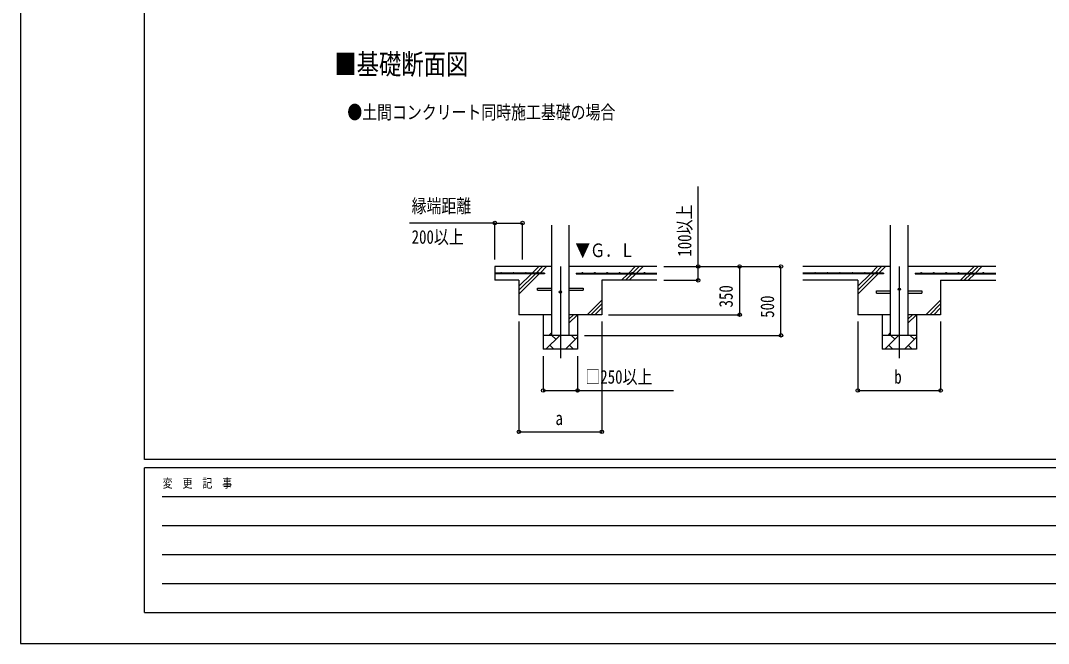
# Model space of a CAD drawing. Units: millimetres, scale not verified. Extents: x -12615 to 12615, y -8910 to 8910.
# Drawn here: x -12615 to -5160, y -8910 to -4391 of the extents above; entities that cross this region are included whole.
import ezdxf
from ezdxf.enums import TextEntityAlignment as Align

# ---------------------------------------------------------------- set-up
doc = ezdxf.new("R2010")
doc.units = ezdxf.units.MM
doc.header["$LTSCALE"] = 40
for name, color, linetype in [('0-2_USER1', 3, 'Continuous'), ('0-3_YKK_12', 2, 'Continuous'), ('0-4_YKK_13', 4, 'Continuous'), ('0-5_YKK_A1', 4, 'Continuous'), ('0-6_YKK_D', 6, 'Continuous'), ('0-7_YKK_ZWAK', 7, 'Continuous')]:
    doc.layers.add(name, color=color, linetype=linetype)
doc.styles.add('ＭＳ ゴシック', font='')
doc.styles.get('ＭＳ ゴシック').set_extended_font_data('MS Gothic')

msp = doc.modelspace()

# ---------------------------------------------------------------- linework, layer by layer
at = {"layer": '0-3_YKK_12'}
for p, q in [((-8699.94, -6175), (-8699.94, -6840.95)), ((-6241.94, -6175), (-6241.94, -6840.95))]:
    msp.add_line(p, q, dxfattribs=at)
at = {"layer": '0-4_YKK_13'}
for p, q in [((-8864.94, -6332), (-8762.44, -6332)), ((-8864.94, -6348), (-8864.94, -6332)), ((-8637.44, -6332), (-8534.94, -6332)), ((-8534.94, -6332), (-8534.94, -6348)), ((-8864.94, -6348), (-8762.44, -6348)), ((-8637.44, -6348), (-8534.94, -6348)), ((-6406.94, -6352), (-6304.44, -6352)), ((-6406.94, -6368), (-6406.94, -6352)), ((-6406.94, -6368), (-6304.44, -6368)), ((-6179.44, -6352), (-6076.94, -6352)), ((-6179.44, -6368), (-6076.94, -6368)), ((-6076.94, -6352), (-6076.94, -6368))]:
    msp.add_line(p, q, dxfattribs=at)
for centre in [(-6241.94, -6340), (-8699.94, -6360)]:
    msp.add_circle(centre, 8, dxfattribs=at)
at = {"layer": '0-5_YKK_A1'}
for p, q in [((-8762.44, -6675), (-8762.44, -5875)), ((-8637.44, -5875), (-8637.44, -6675)), ((-6304.44, -6675), (-6304.44, -5875)), ((-6179.44, -5875), (-6179.44, -6675)), ((-8762.44, -6175), (-9174.94, -6175)), ((-9174.94, -6175), (-9174.94, -6275)), ((-8904.01, -6222.5), (-8856.51, -6175)), ((-8875.72, -6222.5), (-8828.22, -6175)), ((-8847.44, -6222.5), (-8799.94, -6175)), ((-7999.94, -6175), (-8637.44, -6175)), ((-8204.01, -6222.5), (-8156.51, -6175)), ((-8175.72, -6222.5), (-8128.22, -6175)), ((-8147.44, -6222.5), (-8099.94, -6175)), ((-6304.44, -6175), (-6941.94, -6175)), ((-6446.01, -6222.5), (-6398.51, -6175)), ((-6417.72, -6222.5), (-6370.22, -6175)), ((-6389.44, -6222.5), (-6341.94, -6175)), ((-5541.94, -6175), (-6179.44, -6175)), ((-5746.01, -6222.5), (-5698.51, -6175)), ((-5717.72, -6222.5), (-5670.22, -6175)), ((-5689.44, -6222.5), (-5641.94, -6175)), ((-8814.94, -6222.5), (-9174.94, -6222.5)), ((-8814.94, -6227.5), (-9174.94, -6227.5)), ((-8999.94, -6375), (-8852.44, -6227.5)), ((-8999.94, -6318.43), (-8909.01, -6227.5)), ((-8999.94, -6346.72), (-8880.72, -6227.5)), ((-8814.94, -6222.5), (-8814.94, -6227.5)), ((-8584.94, -6222.5), (-7999.94, -6222.5)), ((-8584.94, -6222.5), (-8584.94, -6227.5)), ((-8584.94, -6227.5), (-7999.94, -6227.5)), ((-8256.51, -6275), (-8209.01, -6227.5)), ((-8228.22, -6275), (-8180.72, -6227.5)), ((-8199.94, -6275), (-8152.44, -6227.5)), ((-6356.94, -6222.5), (-6941.94, -6222.5)), ((-6356.94, -6227.5), (-6941.94, -6227.5)), ((-6541.94, -6375), (-6394.44, -6227.5)), ((-6541.94, -6318.43), (-6451.01, -6227.5)), ((-6541.94, -6346.72), (-6422.72, -6227.5)), ((-6356.94, -6222.5), (-6356.94, -6227.5)), ((-6126.94, -6222.5), (-5541.94, -6222.5)), ((-6126.94, -6222.5), (-6126.94, -6227.5)), ((-6126.94, -6227.5), (-5541.94, -6227.5)), ((-5798.51, -6275), (-5751.01, -6227.5)), ((-5770.22, -6275), (-5722.72, -6227.5)), ((-5741.94, -6275), (-5694.44, -6227.5)), ((-8999.94, -6275), (-9174.94, -6275)), ((-8999.94, -6275), (-8999.94, -6525)), ((-7999.94, -6275), (-8399.94, -6275)), ((-8399.94, -6275), (-8399.94, -6525)), ((-6541.94, -6275), (-6941.94, -6275)), ((-6541.94, -6275), (-6541.94, -6525)), ((-5941.94, -6275), (-5941.94, -6525)), ((-5941.94, -6275), (-5541.94, -6275)), ((-8506.51, -6525), (-8399.94, -6418.43)), ((-8478.22, -6525), (-8399.94, -6446.72)), ((-8449.94, -6525), (-8399.94, -6475)), ((-6048.51, -6525), (-5941.94, -6418.43)), ((-6020.22, -6525), (-5941.94, -6446.72)), ((-5991.94, -6525), (-5941.94, -6475)), ((-8762.44, -6525), (-8999.94, -6525)), ((-8824.94, -6525), (-8824.94, -6775)), ((-8637.44, -6586.67), (-8575.77, -6525)), ((-8637.44, -6558.38), (-8604.06, -6525)), ((-8399.94, -6525), (-8637.44, -6525)), ((-8574.94, -6525), (-8574.94, -6775)), ((-6304.44, -6525), (-6541.94, -6525)), ((-6366.94, -6525), (-6366.94, -6775)), ((-6179.44, -6586.67), (-6117.77, -6525)), ((-6179.44, -6558.38), (-6146.06, -6525)), ((-5941.94, -6525), (-6179.44, -6525)), ((-6116.94, -6525), (-6116.94, -6775)), ((-8574.94, -6675), (-8824.94, -6675)), ((-8804.2, -6775), (-8704.2, -6675)), ((-8782.34, -6675), (-8762.44, -6655.1)), ((-8732.76, -6703.55), (-8761.31, -6675)), ((-8662.78, -6775), (-8574.94, -6687.16)), ((-8591.34, -6703.55), (-8619.89, -6675)), ((-6116.94, -6675), (-6366.94, -6675)), ((-6346.2, -6775), (-6246.2, -6675)), ((-6324.34, -6675), (-6304.44, -6655.1)), ((-6274.76, -6703.55), (-6303.31, -6675)), ((-6204.78, -6775), (-6116.94, -6687.16)), ((-6133.34, -6703.55), (-6161.89, -6675)), ((-8574.94, -6775), (-8824.94, -6775)), ((-8775.65, -6746.45), (-8747.1, -6775)), ((-8634.23, -6746.45), (-8605.68, -6775)), ((-6116.94, -6775), (-6366.94, -6775)), ((-6317.65, -6746.45), (-6289.1, -6775)), ((-6176.23, -6746.45), (-6147.68, -6775))]:
    msp.add_line(p, q, dxfattribs=at)
for centre in [(-9129.94, -6220), (-9039.94, -6220), (-8949.94, -6220), (-8859.94, -6220), (-8539.94, -6220), (-8449.94, -6220), (-8359.94, -6220), (-8269.94, -6220), (-8179.94, -6220), (-8089.94, -6220), (-6851.94, -6220), (-6761.94, -6220), (-6671.94, -6220), (-6581.94, -6220), (-6491.94, -6220), (-6401.94, -6220), (-6081.94, -6220), (-5991.94, -6220), (-5901.94, -6220), (-5811.94, -6220), (-5721.94, -6220), (-5631.94, -6220)]:
    msp.add_circle(centre, 2.5, dxfattribs=at)
at = {"layer": '0-6_YKK_D'}
for p, q in [((-9174.94, -5859.74), (-9793.9, -5859.74)), ((-9174.94, -6125), (-9174.94, -5858.74)), ((-9174.94, -5859.74), (-8974.94, -5859.74)), ((-8974.94, -6125), (-8974.94, -5858.74)), ((-7949.94, -6175), (-7698.94, -6175)), ((-7949.94, -6175), (-7098.94, -6175)), ((-7949.94, -6175), (-7398.94, -6175)), ((-7399.94, -6175), (-7399.94, -6525)), ((-7099.94, -6675), (-7099.94, -6175)), ((-7949.94, -6275), (-7698.94, -6275)), ((-8349.94, -6525), (-7398.94, -6525)), ((-8999.94, -6575), (-8999.94, -7376)), ((-8398.94, -6575), (-8398.94, -7376)), ((-6541.94, -6575), (-6541.94, -7076)), ((-5941.94, -6575), (-5941.94, -7076)), ((-8524.94, -6675), (-7098.94, -6675)), ((-8824.94, -6825), (-8824.94, -7076)), ((-8574.94, -6825), (-8574.94, -7076)), ((-6541.94, -7075), (-5941.94, -7075)), ((-8999.94, -7375), (-8398.94, -7375))]:
    msp.add_line(p, q, dxfattribs=at)
for points in [[(-7699.94, -6275), (-7699.94, -6175), (-7699.94, -5594.4)], [(-8824.94, -7075), (-8574.94, -7075), (-7879.14, -7075)]]:
    msp.add_lwpolyline(points, dxfattribs=at)
for centre in [(-9174.94, -5859.74), (-8974.94, -5859.74), (-7699.94, -6175), (-7399.94, -6175), (-7099.94, -6175), (-7699.94, -6275), (-7399.94, -6525), (-7099.94, -6675), (-8824.94, -7075), (-8574.94, -7075), (-6541.94, -7075), (-5941.94, -7075), (-8999.94, -7375), (-8398.94, -7375)]:
    msp.add_circle(centre, 12.75, dxfattribs=at)
at = {"layer": '0-7_YKK_ZWAK'}
for p, q in [((-11714.94, -7575), (-11714.94, 8325)), ((11685.06, -7575), (-11714.94, -7575)), ((-3914.94, -7635), (-11714.94, -7635)), ((-11714.94, -8685), (-11714.94, -7635)), ((-11587.44, -7845), (-4064.94, -7845)), ((-11587.44, -8055), (-4064.94, -8055)), ((-11587.44, -8265), (-4064.94, -8265)), ((-11587.44, -8475), (-4064.94, -8475)), ((-11714.94, -8685), (-3914.94, -8685))]:
    msp.add_line(p, q, dxfattribs=at)
msp.add_lwpolyline([(-12615, -8910), (12615, -8910), (12615, 8910), (-12615, 8910)], close=True, dxfattribs=at)

# ---------------------------------------------------------------- texts
at = {"layer": '0-2_USER1', "style": 'ＭＳ ゴシック', "width": 0.8}
for s, height, p in [('■基礎断面図', 148.5, (-10339.6, -4826.04)), ('●土間コンクリート同時施工基礎の場合', 98.97, (-10244.85, -5135.21))]:
    msp.add_text(s, height=height, dxfattribs=at).set_placement(p, align=Align.BOTTOM_LEFT)
at = {"layer": '0-5_YKK_A1', "style": 'ＭＳ ゴシック', "width": 0.8}
msp.add_text('▼Ｇ．Ｌ', height=98.97, dxfattribs=at).set_placement((-8591.66, -6136.73), align=Align.BOTTOM_LEFT)
at = {"layer": '0-6_YKK_D', "style": 'ＭＳ ゴシック', "width": 0.8}
for s, p in [('縁端距離', (-9778.64, -5814.74)), ('200以上', (-9778.64, -6039.74)), ('□250以上', (-8518.34, -7055)), ('b', (-6277.94, -7055)), ('a', (-8735.44, -7355))]:
    msp.add_text(s, height=98.97, dxfattribs=at).set_placement(p, align=Align.BOTTOM_LEFT)
for s, p in [('100以上', (-7719.94, -6104)), ('350', (-7419.94, -6472.4)), ('500', (-7119.94, -6547.4))]:
    msp.add_text(s, height=98.97, rotation=90, dxfattribs=at).set_placement(p, align=Align.BOTTOM_LEFT)
at = {"layer": '0-7_YKK_ZWAK', "style": 'ＭＳ ゴシック', "width": 0.8}
msp.add_text('変  更  記  事', height=65.98, dxfattribs=at).set_placement((-11583.93, -7800), align=Align.BOTTOM_LEFT)

doc.saveas('drawing.dxf')
